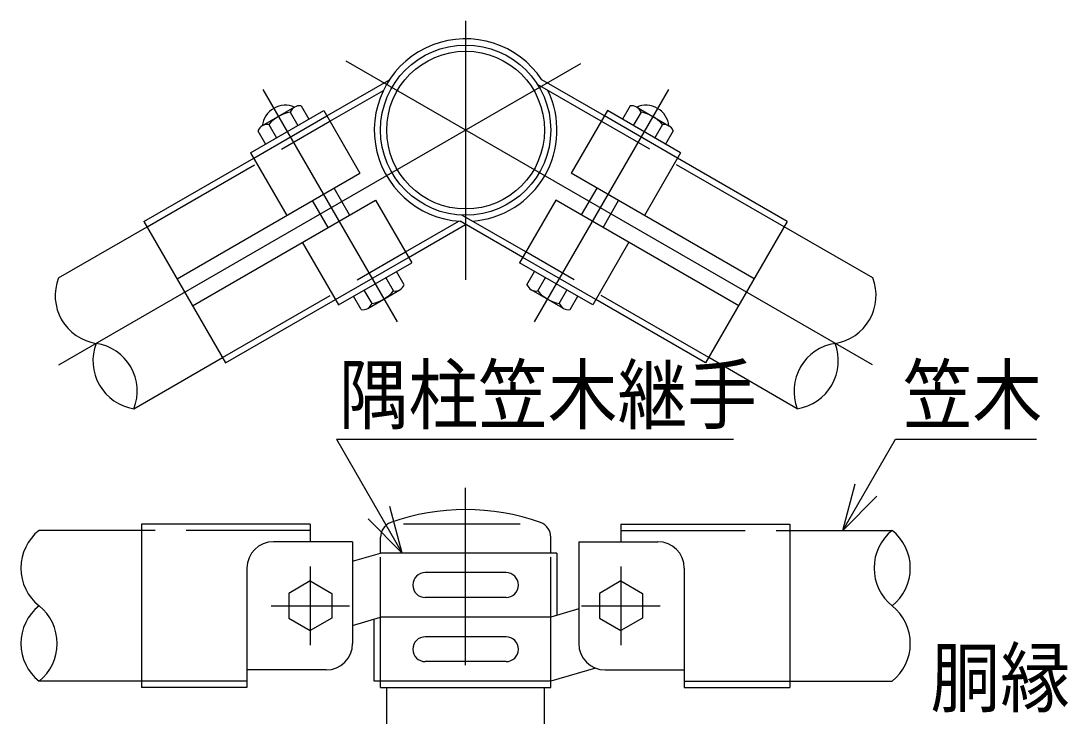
# Model space of a CAD drawing. Units: millimetres, scale not verified. Extents: x -4425 to 4425, y -3150 to 3150.
# Drawn here: x 1518 to 2529, y 25 to 696 of the extents above; entities that cross this region are included whole.
import ezdxf
from ezdxf.enums import TextEntityAlignment as Align

# ---------------------------------------------------------------- set-up
doc = ezdxf.new("R2010")
doc.units = ezdxf.units.MM
doc.header["$LTSCALE"] = 20
doc.linetypes.add('DASHED', pattern=[7.5, 6, -1.5])
doc.linetypes.add('USER1', pattern=[50.8, 31.75, -6.35, 6.35, -6.35])
doc.layers.add('0-0_1', color=7, linetype='Continuous', lineweight=25)
doc.styles.add('ＭＳ ゴシック', font='')
doc.styles.get('ＭＳ ゴシック').set_extended_font_data('MS Gothic')

msp = doc.modelspace()

# ---------------------------------------------------------------- linework, layer by layer
at = {"layer": '0-0_1', "color": 3, "linetype": 'USER1'}
for p, q in [((1947.3, 696.47), (1947.3, 446.53)), ((2340.19, 364.18), (1831.89, 657.65)), ((1554.4, 364.18), (2058.61, 655.29)), ((1751.44, 630.25), (1881.04, 405.78)), ((2143.15, 630.25), (2013.55, 405.78)), ((1947.3, -941.98), (1947.3, 245.39)), ((1797.3, 169.47), (1797.3, 93.53)), ((2097.3, 169.47), (2097.3, 93.53)), ((1759.33, 131.5), (1835.26, 131.5)), ((2059.33, 131.5), (2135.26, 131.5))]:
    msp.add_line(p, q, dxfattribs=at)
at = {"layer": '0-0_1'}
for p, q in [((1813.28, 604.75), (1873.71, 639.64)), ((2081.32, 604.75), (2020.88, 639.64)), ((1816.28, 599.55), (1867.85, 629.33)), ((2078.32, 599.55), (2016.64, 635.16)), ((1739.61, 569.15), (1810.28, 609.95)), ((1782.08, 613.19), (1750.9, 595.19)), ((1777.91, 608.41), (1785.33, 595.55)), ((1788.3, 614.41), (1795.73, 601.55)), ((1810.28, 609.95), (1845.23, 549.41)), ((2084.32, 609.95), (2049.37, 549.41)), ((2154.98, 569.15), (2084.32, 609.95)), ((2106.29, 614.41), (2098.86, 601.55)), ((2116.68, 608.41), (2109.26, 595.55)), ((2112.51, 613.19), (2143.69, 595.19)), ((1746.73, 590.41), (1754.16, 577.55)), ((1757.12, 596.41), (1764.55, 583.55)), ((2137.47, 596.41), (2130.04, 583.55)), ((2147.86, 590.41), (2140.43, 577.55)), ((1739.61, 569.15), (1774.56, 508.61)), ((2154.98, 569.15), (2120.03, 508.61)), ((1636.61, 502.75), (1742.61, 563.95)), ((2257.98, 502.75), (2151.98, 563.95)), ((1668.56, 447.41), (1845.23, 549.41)), ((2226.03, 447.41), (2049.37, 549.41)), ((1835.28, 509.03), (1820.28, 535.01)), ((2059.31, 509.03), (2074.31, 535.01)), ((1683.56, 421.43), (1860.23, 523.43)), ((1814.5, 497.03), (1799.5, 523.01)), ((1860.23, 523.43), (1895.18, 462.89)), ((2034.37, 523.43), (1999.42, 462.89)), ((2211.03, 421.43), (2034.37, 523.43)), ((2080.09, 497.03), (2095.09, 523.01)), ((2005.42, 473.29), (1943.74, 508.9)), ((1554.05, 448.16), (1639.61, 497.55)), ((1636.61, 502.75), (1715.51, 366.09)), ((1889.18, 473.29), (1940.75, 503.06)), ((1892.18, 468.09), (1947.3, 499.91)), ((2002.42, 468.09), (1941.98, 502.98)), ((2257.98, 502.75), (2179.08, 366.09)), ((2340.54, 448.16), (2254.98, 497.55)), ((1789.56, 482.63), (1824.51, 422.09)), ((1824.51, 422.09), (1895.18, 462.89)), ((1877.66, 435.64), (1870.23, 448.49)), ((1888.05, 441.64), (1880.63, 454.49)), ((2006.54, 441.64), (2013.96, 454.49)), ((2016.93, 435.64), (2024.36, 448.49)), ((1856.87, 423.63), (1849.45, 436.49)), ((1852.71, 418.85), (1883.88, 436.85)), ((2041.88, 418.85), (2010.71, 436.85)), ((2037.72, 423.63), (2045.14, 436.49)), ((1715.51, 366.09), (1821.51, 427.29)), ((1846.48, 417.63), (1839.06, 430.49)), ((2048.11, 417.63), (2055.53, 430.49)), ((2179.08, 366.09), (2073.08, 427.29)), ((1626.95, 321.89), (1712.51, 371.29)), ((2267.64, 321.89), (2182.08, 371.29)), ((1634.1, 204.4), (1535.3, 204.4)), ((1634.1, 210.4), (1634.1, 52.6)), ((1797.3, 210.4), (1634.1, 210.4)), ((1797.3, 210.4), (1797.3, 193.45)), ((2000.13, 210.4), (1887.25, 210.4)), ((2097.3, 210.4), (2260.5, 210.4)), ((2097.3, 210.4), (2097.3, 193.45)), ((2260.5, 210.4), (2260.5, 52.6)), ((2260.5, 204.4), (2359.29, 204.4)), ((1838.1, 193.45), (1761.6, 193.45)), ((1838.1, 193.45), (1838.1, 95.05)), ((1865.1, 182.5), (1865.1, 197.74)), ((2029.5, 182.5), (2029.5, 197.74)), ((2056.5, 193.45), (2056.5, 95.05)), ((2056.5, 193.45), (2133, 193.45)), ((1838.1, 174.52), (1865.09, 182.5)), ((2035.5, 182.5), (1865.1, 182.5)), ((2035.5, 182.5), (2035.5, 122.32)), ((1736.1, 167.95), (1736.1, 52.6)), ((1986.3, 163.52), (1908.3, 163.52)), ((2158.5, 167.95), (2158.5, 52.6)), ((1797.3, 155.5), (1776.51, 143.5)), ((1797.3, 155.5), (1818.08, 143.5)), ((2097.3, 155.5), (2076.51, 143.5)), ((2097.3, 155.5), (2118.08, 143.5)), ((1776.51, 143.5), (1776.51, 119.5)), ((1818.08, 143.5), (1818.08, 119.5)), ((2076.51, 143.5), (2076.51, 119.5)), ((2118.08, 143.5), (2118.08, 119.5)), ((1986.3, 139.52), (1908.3, 139.52)), ((2056.5, 128.52), (2029.5, 120.55)), ((1776.51, 119.5), (1797.3, 107.5)), ((1818.08, 119.5), (1797.3, 107.5)), ((1838.1, 112.57), (1865.09, 120.55)), ((1859.1, 58.6), (1859.1, 118.77)), ((2029.5, 120.55), (1865.1, 120.55)), ((2076.51, 119.5), (2097.3, 107.5)), ((2118.08, 119.5), (2097.3, 107.5)), ((1986.3, 101.57), (1908.3, 101.57)), ((1986.3, 77.57), (1908.3, 77.57)), ((2072.62, 71.33), (2029.5, 58.6)), ((1812.6, 69.55), (1736.1, 69.55)), ((2082, 69.55), (2158.5, 69.55)), ((1634.1, 58.6), (1535.3, 58.6)), ((1736.1, 52.6), (1634.1, 52.6)), ((2029.5, 58.6), (1859.1, 58.6)), ((1865.1, 52.6), (1865.1, 58.6)), ((1865.1, 52.6), (2029.5, 52.6)), ((1871.09, -65.44), (1871.09, 52.6)), ((2023.5, -65.44), (2023.5, 52.6)), ((2029.5, 52.6), (2029.5, 58.6)), ((2158.5, 52.6), (2260.5, 52.6)), ((2260.5, 58.6), (2359.29, 58.6))]:
    msp.add_line(p, q, dxfattribs=at)
at = {"layer": '0-0_1', "color": 8, "linetype": 'DASHED'}
for p, q in [((1639.61, 497.55), (1816.28, 599.55)), ((1742.61, 563.95), (1813.28, 604.75)), ((2254.98, 497.55), (2078.32, 599.55)), ((2151.98, 563.95), (2081.32, 604.75)), ((1712.51, 371.29), (1889.18, 473.29)), ((1821.51, 427.29), (1892.18, 468.09)), ((2073.08, 427.29), (2002.42, 468.09)), ((2182.08, 371.29), (2005.42, 473.29)), ((1797.3, 204.4), (1634.1, 204.4)), ((2097.3, 204.4), (2260.5, 204.4)), ((1865.1, 58.6), (1865.1, 182.5)), ((2029.5, 58.6), (2029.5, 182.5)), ((1736.1, 58.6), (1634.1, 58.6)), ((2158.5, 58.6), (2260.5, 58.6))]:
    msp.add_line(p, q, dxfattribs=at)
at = {"layer": '0-0_1', "color": 2}
for p, q in [((1822.47, 292.57), (2206.02, 292.57)), ((1822.47, 292.57), (1886.03, 182.5)), ((2311.57, 204.4), (2362.47, 292.57)), ((2362.47, 292.57), (2498.55, 292.57)), ((2311.56, 204.4), (2323.62, 249.4)), ((2311.56, 204.4), (2344.51, 237.34)), ((1886.03, 182.5), (1873.97, 227.5)), ((1886.03, 182.5), (1853.08, 215.44))]:
    msp.add_line(p, q, dxfattribs=at)
at = {"layer": '0-0_1'}
msp.add_lwpolyline([(2105.03, 482.63), (2070.08, 422.09), (1999.42, 462.89)], dxfattribs=at)
for radius in [82.2, 76.2]:
    msp.add_circle((1947.3, 591.02), radius, dxfattribs=at)
for centre, radius, start, end in [((1947.3, 591.02), 88.2, 33.45168, 266.54857), ((1947.3, 591.02), 88.2, 274.25598, 25.74398), ((1773.24, 592.5), 22.5, 66.86995, 173.13025), ((1784.49, 573.01), 36, 100.52886, 139.47133), ((1786.96, 604.73), 9.77, 82.12119, 157.87901), ((2107.63, 604.73), 9.77, 22.12114, 97.87896), ((2121.35, 592.5), 22.5, 6.8699, 113.13019), ((2110.1, 573.01), 36, 40.52882, 79.47128), ((1755.79, 586.73), 9.77, 82.12119, 157.87901), ((2138.81, 586.73), 9.77, 22.12114, 97.87896), ((1597.58, 431.2), 46.72, 158.71811, 261.28221), ((2297.01, 431.2), 46.72, 278.71792, 21.28203), ((1850.3, 459.03), 36, 280.52872, 319.47118), ((1879, 445.31), 9.77, 262.12104, 337.87886), ((2015.59, 445.31), 9.77, 202.12099, 277.87881), ((2044.29, 459.03), 36, 220.52867, 259.47114), ((1847.82, 427.31), 9.77, 262.12104, 337.87886), ((2046.77, 427.31), 9.77, 202.12099, 277.87881), ((1634.03, 368.07), 46.72, 158.71811, 261.28221), ((1583.42, 338.85), 46.72, 338.71797, 81.28208), ((2311.17, 338.85), 46.72, 98.71807, 201.28218), ((2260.56, 368.07), 46.72, 278.71792, 21.28203), ((1947.3, 11.54), 212.95, 70.15529, 109.84486), ((1564.52, 167.95), 46.72, 128.71809, 231.2822), ((1880.1, 197.74), 15, 109.84486, 180), ((2014.5, 197.74), 15, 0, 70.15529), ((2388.51, 167.95), 46.72, 128.71809, 231.2822), ((2330.07, 167.95), 46.72, 308.71795, 51.28205), ((1761.6, 167.95), 25.5, 90, 180), ((2133, 167.95), 25.5, 0, 90), ((1908.3, 151.52), 12, 90, 270), ((1986.3, 151.52), 12, 270, 90), ((1564.52, 95.05), 46.72, 128.71809, 231.2822), ((1506.08, 95.05), 46.72, 308.71795, 51.28205), ((2330.07, 95.05), 46.72, 308.71795, 51.28205), ((1908.3, 89.57), 12, 90, 270), ((1986.3, 89.57), 12, 270, 90), ((1812.6, 95.05), 25.5, 270, 0), ((2082, 95.05), 25.5, 180, 270)]:
    msp.add_arc(centre, radius, start, end, dxfattribs=at)

# ---------------------------------------------------------------- texts
at = {"layer": '0-0_1', "style": 'ＭＳ ゴシック', "width": 0.9}
for s, p in [('隅柱笠木継手', (1824.75, 291.53)), ('笠木', (2369.58, 291.51)), ('胴縁', (2396.32, 18.16))]:
    msp.add_text(s, height=54.84, dxfattribs=at).set_placement(p, align=Align.BOTTOM_LEFT)

doc.saveas('drawing.dxf')
